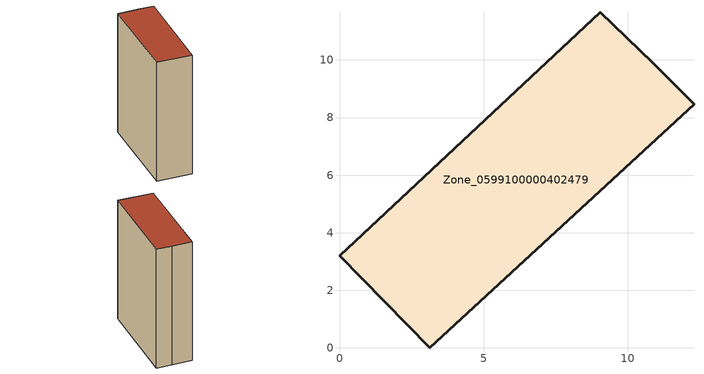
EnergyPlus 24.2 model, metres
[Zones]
Zone_0599100000402479
 floor ground (C_G): 3.14,0 0,3.2 9.05,11.66 10.88,9.91 12.31,8.46 z3.67
 wall outside (C_F): 3.14,0 12.31,8.46 10.88,9.91 9.05,11.66 0,3.2 3.14,0 z3.67:19.59
 roof outside (C_R): 0,3.2 3.14,0 12.31,8.46 10.88,9.91 9.05,11.66 z19.59
[BUILDING]
Pand.0599100000402479: North Axis=0; Terrain=City; Loads Convergence Tolerance Value=0.04; Temperature Convergence Tolerance Value=0.4; Solar Distribution=FullExterior; Maximum Number of Warmup Days=25; Minimum Number of Warmup Days=1
[Site:Location]
Rotterdam.The.Hague.AP_ZH_NLD Design_Conditions: Latitude=51.96; Longitude=4.45; Time Zone=1; Elevation=-4.5
[SITE:GROUNDTEMPERATURE:BUILDINGSURFACE]
18, 18, 18, 18, 18, 18, 18, 18, 18, 18, 18, 18
[MATERIAL] Thermal Absorptance=0.9; Solar Absorptance=0.7; Visible Absorptance=0.7
Name | Roughness | Thickness | Conductivity | Density | Specific Heat
G.TI.1946 | MediumSmooth | 0.15 | 1 | 540 | 1210
F.TI.1946 | Rough | 0.3 | 0.857143 | 1920 | 840
R.TI.1946 | MediumRough | 0.2 | 0.1 | 1500 | 1000
[CONSTRUCTION]
C_G: G.TI.1946
C_F: F.TI.1946
C_R: R.TI.1946
[ZONE]
Zone_0599100000402479: Type=1; Multiplier=1; Ceiling Height=Autocalculate; Volume=Autocalculate; Floor Area=autocalculate; Part of Total Floor Area=Yes
[ZONEINFILTRATION:DESIGNFLOWRATE]
Infil_Zone_0599100000402479: Zone or ZoneList or Space or SpaceList=Zone_0599100000402479; Schedule=AlwaysOn; Design Flow Rate Calculation Method=Flow/Area; Flow Rate per Floor Area=0.003; Constant Term Coefficient=1; Temperature Term Coefficient=0; Velocity Term Coefficient=0; Velocity Squared Term Coefficient=0
[HVACTEMPLATE:ZONE:IDEALLOADSAIRSYSTEM]
Zone_0599100000402479: Maximum Heating Supply Air Temperature=50; Minimum Cooling Supply Air Temperature=13; Maximum Heating Supply Air Humidity Ratio=0.0156; Minimum Cooling Supply Air Humidity Ratio=0.0077; Heating Limit=NoLimit; Cooling Limit=NoLimit; Dehumidification Control Type=ConstantSensibleHeatRatio; Cooling Sensible Heat Ratio=0.7; Dehumidification Setpoint=60; Humidification Control Type=None; Humidification Setpoint=30; Outdoor Air Method=None; Outdoor Air Flow Rate per Person=0.00944; Outdoor Air Flow Rate per Zone Floor Area=0; Outdoor Air Flow Rate per Zone=0; Demand Controlled Ventilation Type=None; Outdoor Air Economizer Type=NoEconomizer; Heat Recovery Type=None; Sensible Heat Recovery Effectiveness=0.7; Latent Heat Recovery Effectiveness=0.65
[ZONECONTROL:THERMOSTAT]
ThermostatControl_Zone_0599100000402479: Zone or ZoneList=Zone_0599100000402479; Control Type Schedule=DualSetpointControlType; Control 1=Thermostat_Zone_0599100000402479; Temperature Difference Between Cutout And Setpoint=0
[THERMOSTATSETPOINT:DUALSETPOINT]
Thermostat_Zone_0599100000402479: Heating Setpoint Temperature Schedule=HeatingSetpoint_Zone_0599100000402479; Cooling Setpoint Temperature Schedule=CoolingSetpoint_Zone_0599100000402479
[SCHEDULE:COMPACT]
HeatingSetpoint_Zone_0599100000402479: Through: 12/31, For: AllDays, Until: 24:00, 21
CoolingSetpoint_Zone_0599100000402479: Through: 12/31, For: AllDays, Until: 24:00, 24
DualSetpointControlType: Through: 12/31, For: AllDays, Until: 24:00, 4
AlwaysOn: Through: 12/31, For: AllDays, Until: 24:00, 1
